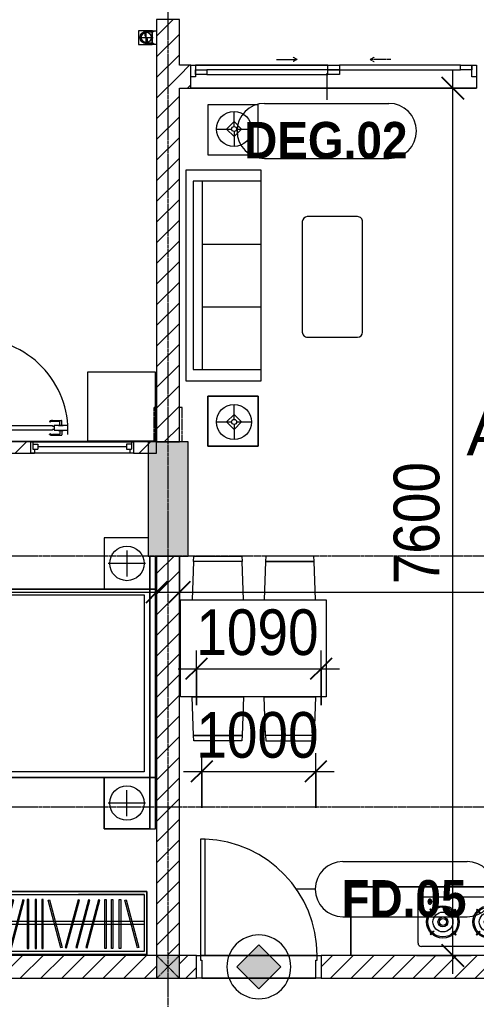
# Model space of a CAD drawing. Header units: millimetres. Extents: x 1591 to 239055, y -15958 to 83255.
# Drawn here: x 202732 to 206732, y 35352 to 43937 of the extents above; entities that cross this region are included whole.
import ezdxf

# ---------------------------------------------------------------- set-up
doc = ezdxf.new("R2010")
doc.units = ezdxf.units.MM
for name, pattern in [('Dash', [6, 3, -3]), ('Dash 1_8_', [6.35, 3.175, -3.175]), ('Grid Line', [22.225, 12.7, -3.175, 3.175, -3.175]), ('IMPORT-CENTER _2_', [40.64, 25.4, -5.08, 5.08, -5.08])]:
    doc.linetypes.add(name, pattern=pattern)
for name, color, linetype, lineweight in [('0-1', 250, 'Continuous', 5), ('A-ANNO-DIMS', 211, 'Continuous', 9), ('A-ANNO-DIMS-160', 211, 'Continuous', 9), ('A-ANNO-NOTE', 131, 'Continuous', 9), ('A-AREA', 32, 'Dash 1_8_', 9), ('A-AREA-IDEN', 2, 'Continuous', 9), ('A-DETL-GENF-1', 9, 'Continuous', 9), ('A-DETL-GENF-2', 1, 'Continuous', 9), ('A-DOOR', 31, 'Continuous', 9), ('A-DOOR-1', 254, 'Continuous', 9), ('A-DOOR-2', 9, 'Continuous', 9), ('A-DOOR-3', 1, 'Continuous', 9), ('A-DOOR-FRAM', 31, 'Continuous', 9), ('A-DOOR-FRAM-1', 1, 'Continuous', 9), ('A-DOOR-HDLN', 31, 'Dash', 9), ('A-DOOR-IDEN', 31, 'Continuous', 9), ('A-FLOR-1', 7, 'Continuous', 9), ('A-FLOR-2', 9, 'Continuous', 9), ('A-GLAZ-1', 254, 'Continuous', 9), ('A-GLAZ-2', 9, 'Continuous', 9), ('A-WALL', 113, 'Continuous', 9), ('A-WALL-1', 253, 'Continuous', 18), ('A-WALL-2', 9, 'Continuous', 9), ('A-WALL-3', 113, 'Continuous', 18), ('A-WALL-PATT-1', 10, 'Continuous', 9), ('A-WALL-PATT-2', 111, 'Continuous', 9), ('G-IMPT', 8, 'Continuous', 9), ('G-IMPT-1', 254, 'Continuous', 9), ('G-IMPT-2', 8, 'IMPORT-CENTER _2_', 9), ('I-FURN', 30, 'Continuous', 9), ('I-FURN-1', 254, 'Continuous', 9), ('M-EQPM', 50, 'Continuous', 9), ('S-COLS', 52, 'Continuous', 9), ('S-COLS-1', 52, 'Continuous', 5), ('S-COLS-2', 250, 'Continuous', 18), ('S-COLS-5', 52, 'Continuous', 18), ('S-COLS-HDLN', 52, 'Dash', 9), ('S-GRID-1', 1, 'Grid Line', 9)]:
    doc.layers.add(name, color=color, linetype=linetype, lineweight=lineweight)
doc.styles.add('Arial_13', font='arial_0.ttf', dxfattribs={"height": 400})
doc.styles.add('Arial_B_5', font='arialbd_0.ttf', dxfattribs={"width": 0.9, "height": 320})
doc.styles.add('UTM Avo', font='UTM Avo.ttf', dxfattribs={"width": 0.9, "height": 400})
doc.dimstyles.new('1_Dim_chi_tiet_2_5', dxfattribs={"dimscale": 304.8, "dimtxt": 399.720379, "dimasz": 0.629921, "dimexe": 0.524934, "dimexo": 0.0625, "dimgap": 0.052493, "dimtad": 1, "dimdec": 0, "dimrnd": 5, "dimzin": 0, "dimdsep": 46, "dimtxsty": 'UTM Avo', "dimblk1": 'OBLIQUE', "dimblk2": 'OBLIQUE', "dimsah": 1, "dimcen": 0.09, "dimdle": 0.524934, "dimazin": 0, "dimtfac": 1, "dimtdec": 4, "dimtix": 1, "dimtmove": 0, "dimatfit": 3, "dimfxl": 1.049869, "dimfxlon": 1, "dimtvp": 1, "dimtolj": 1, "dimtzin": 0, "dimarcsym": 2})
pattern_1 = [(45, (95879.7, 0), (-90.50967, 90.50967), [])]

# ---------------------------------------------------------------- blocks, each defined once
blk = doc.blocks.new('NCV_TKTC_KET CAU_rvt-1-TKCS_MB TẦNG 6-8')
at = {"layer": 'S-COLS-1'}
blk.add_hatch(color=256, dxfattribs=at).paths.add_polyline_path([(108327.6, 39236.9), (108327.6, 40236.9), (107977.6, 40236.9), (107977.6, 39236.9)])
at = {"layer": 'A-FLOR-1'}
blk.add_line((108052.6, 40239), (106452.5, 40239), dxfattribs=at)
at = {"layer": 'S-COLS-2'}
for p, q in [((108327.6, 40236.9), (107977.6, 40236.9)), ((107977.6, 40236.9), (107977.6, 39236.9)), ((108327.6, 39236.9), (108327.6, 40236.9)), ((107977.6, 39236.9), (108327.6, 39236.9))]:
    blk.add_line(p, q, dxfattribs=at)
blk = doc.blocks.new('RES_BAN AN 1 - RES_BAN AN 1-885813-TKCS_MB TẦNG 6-8')
at = {"layer": 'I-FURN-1'}
for p, q in [((-425, 1275), (425, 1275)), ((-425, 0), (-425, 1275)), ((425, 1275), (425, 0)), ((-761.9, 1168.8), (-809.6, 1167.2)), ((-809.6, 1167.2), (-809.6, 745.3)), ((-425, 1180), (-761.9, 1168.8)), ((-761.9, 1168.8), (-761.9, 743.8)), ((-761.9, 743.8), (-761.9, 1168.8)), ((-425, 732.5), (-425, 1180)), ((425, 1180), (761.9, 1168.8)), ((425, 732.5), (425, 1180)), ((761.9, 1168.8), (761.9, 743.8)), ((761.9, 1168.8), (761.9, 743.8)), ((809.6, 1167.2), (761.9, 1168.8)), ((809.6, 745.3), (809.6, 1167.2)), ((-809.6, 745.3), (-761.9, 743.8)), ((-761.9, 743.8), (-425, 732.5)), ((761.9, 743.8), (425, 732.5)), ((761.9, 743.8), (809.6, 745.3)), ((-809.6, 536.9), (-761.9, 538.5)), ((-809.6, 115.1), (-809.6, 536.9)), ((-425, 549.7), (-761.9, 538.5)), ((-761.9, 538.5), (-761.9, 113.5)), ((-761.9, 538.5), (-761.9, 113.5)), ((-425, 102.3), (-425, 549.7)), ((425, 549.7), (761.9, 538.5)), ((425, 102.3), (425, 549.7)), ((761.9, 538.5), (761.9, 113.5)), ((761.9, 538.5), (809.6, 536.9)), ((761.9, 113.5), (761.9, 538.5)), ((809.6, 536.9), (809.6, 115.1)), ((-761.9, 113.5), (-809.6, 115.1)), ((-761.9, 113.5), (-425, 102.3)), ((761.9, 113.5), (425, 102.3)), ((809.6, 115.1), (761.9, 113.5)), ((425, 0), (-425, 0))]:
    blk.add_line(p, q, dxfattribs=at)
blk = doc.blocks.new('LOBBY_SOFA_1 - LOBBY_SOFA_1-885811-TKCS_MB TẦNG 6-8')
at = {"layer": 'I-FURN'}
for p, q in [((-2556, 0), (-2556, -660)), ((-708, 0), (-2556, 0)), ((-708, -660), (-708, 0)), ((-2457, -66), (-2457, -660)), ((-807, -66), (-2457, -66)), ((-807, -660), (-807, -66)), ((-807, -143), (-2457, -143)), ((-1907, -143), (-1907, -660)), ((-1357, -143), (-1357, -660)), ((-3128.2, -193.5), (-2688.2, -193.5)), ((-3128.2, -633.5), (-3128.2, -193.5)), ((-2688.2, -193.5), (-2688.2, -633.5)), ((-575.9, -193.5), (-575.9, -633.5)), ((-135.9, -193.5), (-575.9, -193.5)), ((-135.9, -633.5), (-135.9, -193.5)), ((-2915.4, -269), (-2915.4, -401)), ((-348.6, -269), (-348.6, -401)), ((-2937.4, -423), (-3069.4, -423)), ((-2915.4, -357), (-2981.4, -423)), ((-2981.4, -423), (-2915.4, -489)), ((-2849.4, -423), (-2915.4, -357)), ((-2915.4, -489), (-2849.4, -423)), ((-2893.4, -423), (-2761.4, -423)), ((-370.6, -423), (-502.6, -423)), ((-414.6, -423), (-348.6, -357)), ((-348.6, -489), (-414.6, -423)), ((-348.6, -357), (-282.6, -423)), ((-282.6, -423), (-348.6, -489)), ((-326.6, -423), (-194.6, -423)), ((-2915.4, -445), (-2915.4, -577)), ((-348.6, -445), (-348.6, -577)), ((-2688.2, -633.5), (-3128.2, -633.5)), ((-2556, -660), (-708, -660)), ((-575.9, -633.5), (-135.9, -633.5)), ((-1160.3, -1020.5), (-2128.3, -1020.5)), ((-2172.3, -1064.5), (-2172.3, -1504.5)), ((-1116.3, -1504.5), (-1116.3, -1064.5)), ((-2128.3, -1548.5), (-1160.3, -1548.5))]:
    blk.add_line(p, q, dxfattribs=at)
for centre, radius in [((-2915.4, -423), 154), ((-348.6, -423), 154), ((-2915.4, -423), 22), ((-348.6, -423), 22)]:
    blk.add_circle(centre, radius, dxfattribs=at)
for centre, start, end in [((-2128.3, -1064.5), 90, 180), ((-1160.3, -1064.5), 0, 90), ((-2128.3, -1504.5), 180, 270), ((-1160.3, -1504.5), 270, 0)]:
    blk.add_arc(centre, 44, start, end, dxfattribs=at)
at = {"layer": 'I-FURN-1'}
for p, q in [((-708, 0), (-2556, 0)), ((-2556, 0), (-2556, -660)), ((-708, -660), (-708, 0)), ((-2688.2, -193.5), (-3128.2, -193.5)), ((-3128.2, -193.5), (-3128.2, -633.5)), ((-2688.2, -633.5), (-2688.2, -193.5)), ((-135.9, -193.5), (-575.9, -193.5)), ((-575.9, -193.5), (-575.9, -633.5)), ((-135.9, -633.5), (-135.9, -193.5)), ((-3128.2, -633.5), (-2688.2, -633.5)), ((-2556, -660), (-708, -660)), ((-575.9, -633.5), (-135.9, -633.5)), ((-1160.3, -1020.5), (-2128.3, -1020.5)), ((-2172.3, -1064.5), (-2172.3, -1504.5)), ((-1116.3, -1504.5), (-1116.3, -1064.5)), ((-2128.3, -1548.5), (-1160.3, -1548.5))]:
    blk.add_line(p, q, dxfattribs=at)
for centre, start, end in [((-2128.3, -1064.5), 90, 180), ((-1160.3, -1064.5), 0, 90), ((-2128.3, -1504.5), 180, 270), ((-1160.3, -1504.5), 270, 0)]:
    blk.add_arc(centre, 44, start, end, dxfattribs=at)
blk = doc.blocks.new('HE BEP B_ - HE BEP B_-440115-TKCS_MB TẦNG 6-8')
at = {"layer": 'I-FURN'}
for p, q in [((599.3, 521.3), (1380.9, 521.3)), ((569.3, 491.3), (569.3, 119.3)), ((1410.9, 491.3), (1410.9, 119.3)), ((679.8, 418.4), (675.4, 414)), ((675.4, 414), (704.6, 384.9)), ((709, 389.3), (679.8, 418.4)), ((704.6, 384.9), (709, 389.3)), ((897.4, 421.2), (868.3, 392)), ((868.3, 392), (872.7, 387.6)), ((872.7, 387.6), (901.8, 416.8)), ((901.8, 416.8), (897.4, 421.2)), ((1078.5, 416.8), (1082.9, 421.2)), ((1107.6, 387.6), (1078.5, 416.8)), ((1082.9, 421.2), (1112, 392)), ((1112, 392), (1107.6, 387.6)), ((1271.3, 389.3), (1300.4, 418.4)), ((1275.7, 384.9), (1271.3, 389.3)), ((1304.8, 414), (1275.7, 384.9)), ((1300.4, 418.4), (1304.8, 414)), ((672.7, 196.4), (701.8, 225.6)), ((677.1, 192.1), (672.7, 196.4)), ((706.2, 221.2), (677.1, 192.1)), ((701.8, 225.6), (706.2, 221.2)), ((865.5, 223.9), (869.9, 228.3)), ((894.6, 194.8), (865.5, 223.9)), ((869.9, 228.3), (899, 199.2)), ((899, 199.2), (894.6, 194.8)), ((1110.3, 228.3), (1081.2, 199.2)), ((1081.2, 199.2), (1085.6, 194.8)), ((1085.6, 194.8), (1114.7, 223.9)), ((1114.7, 223.9), (1110.3, 228.3)), ((1278.4, 225.6), (1274, 221.2)), ((1274, 221.2), (1303.2, 192.1)), ((1307.6, 196.4), (1278.4, 225.6)), ((1303.2, 192.1), (1307.6, 196.4)), ((599.3, 89.3), (1380.9, 89.3)), ((656.9, 130.4), (656.9, 126.5)), ((689.4, 130.4), (656.9, 130.4)), ((656.9, 126.5), (689.4, 126.5)), ((689.4, 126.5), (689.4, 130.4)), ((1290.8, 126.5), (1290.8, 130.4)), ((1290.8, 130.4), (1323.3, 130.4)), ((1323.3, 126.5), (1290.8, 126.5)), ((1323.3, 130.4), (1323.3, 126.5))]:
    blk.add_line(p, q, dxfattribs=at)
for centre, radius in [((787.2, 306.6), 142.6), ((787.2, 306.6), 131.3), ((1193, 306.6), 142.6), ((1193, 306.6), 131.3), ((787.2, 306.6), 87.2), ((787.2, 306.6), 43.6), ((1193, 306.6), 87.2), ((1193, 306.6), 43.6), ((787.2, 306.6), 30.9), ((1193, 306.6), 30.9)]:
    blk.add_circle(centre, radius, dxfattribs=at)
for centre, radius, start, end in [((599.3, 491.3), 30, 90, 180), ((1380.9, 491.3), 30, 0, 90), ((599.3, 119.3), 30, 180, 270), ((690.4, 128.8), 33.5, 163.94189, 180), ((690.4, 128.8), 33.5, 180, 196.05811), ((681.9, 131.3), 24.7, 145.20397, 163.94189), ((681.9, 126.4), 24.7, 196.05811, 214.79603), ((673.1, 128.4), 11.6, 9.9102, 170.0898), ((673.1, 128.4), 11.6, 189.71775, 350.28225), ((676.6, 135), 18.1, 120.79762, 145.20397), ((676.6, 122.6), 18.1, 214.79603, 239.20238), ((673.2, 140.7), 11.5, 90, 120.79762), ((673.2, 116.9), 11.5, 239.20238, 270), ((673.2, 140.7), 11.5, 59.20238, 90), ((673.2, 116.9), 11.5, 270, 300.79762), ((669.8, 135), 18.1, 34.79603, 59.20238), ((669.8, 122.6), 18.1, 300.79762, 325.20397), ((664.4, 131.3), 24.7, 16.05811, 34.79603), ((664.4, 126.4), 24.7, 325.20397, 343.94189), ((655.9, 128.8), 33.5, 0, 16.05811), ((655.9, 128.8), 33.5, 343.94189, 0), ((1324.3, 128.8), 33.5, 163.94189, 180), ((1324.3, 128.8), 33.5, 180, 196.05811), ((1315.8, 131.3), 24.7, 145.20397, 163.94189), ((1315.8, 126.4), 24.7, 196.05811, 214.79603), ((1310.5, 135), 18.1, 120.79762, 145.20397), ((1310.5, 122.6), 18.1, 214.79603, 239.20238), ((1307.2, 128.4), 11.6, 9.9102, 170.0898), ((1307.2, 128.4), 11.6, 189.71775, 350.28225), ((1307.1, 140.7), 11.5, 90, 120.79762), ((1307.1, 116.9), 11.5, 239.20238, 270), ((1307.1, 140.7), 11.5, 59.20238, 90), ((1307.1, 116.9), 11.5, 270, 300.79762), ((1303.7, 135), 18.1, 34.79603, 59.20238), ((1303.7, 122.6), 18.1, 300.79762, 325.20397), ((1298.3, 131.3), 24.7, 16.05811, 34.79603), ((1298.3, 126.4), 24.7, 325.20397, 343.94189), ((1289.8, 128.8), 33.5, 0, 16.05811), ((1289.8, 128.8), 33.5, 343.94189, 0), ((1380.9, 119.3), 30, 270, 0)]:
    blk.add_arc(centre, radius, start, end, dxfattribs=at)
at = {"layer": 'I-FURN-1'}
for p, q in [((2000, 600), (2000, 0)), ((2000, 0), (2000, 600)), ((2000, 0), (0, 0)), ((0, 0), (2000, 0)), ((0, 0), (0, -1600)), ((0, 0), (0, -1600)), ((-495.6, -337.9), (-495.6, -1182.5)), ((-121.9, -320.4), (-478.1, -320.4)), ((-104.4, -1182.5), (-104.4, -337.9)), ((-441.3, -773.8), (-441.3, -400.4)), ((-410.2, -351.9), (-410.2, -822.3)), ((-388, -347.1), (-183.5, -347.1)), ((-382.2, -347.1), (-382.2, -827.2)), ((-354.2, -347.1), (-354.2, -827.2)), ((-326.2, -347.1), (-326.2, -827.2)), ((-298.2, -347.1), (-298.2, -827.2)), ((-270.2, -347.1), (-270.2, -827.2)), ((-242.2, -347.1), (-242.2, -827.2)), ((-214.2, -347.1), (-214.2, -827.2)), ((-186.2, -347.1), (-186.2, -827.2)), ((-158.2, -353.5), (-158.2, -820.8)), ((-130.2, -400.4), (-130.2, -773.8)), ((-183.5, -827.2), (-388, -827.2)), ((-424.5, -1120), (-424.5, -934.5)), ((-371.1, -881.2), (-184.4, -881.2)), ((-131.1, -934.5), (-131.1, -1120)), ((-453.5, -1016.6), (-446.4, -1004.2)), ((-314.6, -1078.3), (-419.7, -999.4)), ((-444.4, -1042.1), (-323.5, -1093.7)), ((-323.5, -1093.7), (-314.6, -1078.3)), ((-478.1, -1200), (-121.9, -1200)), ((-184.4, -1173.3), (-371.1, -1173.3)), ((0, -1600), (-600, -1600)), ((0, -1600), (-600, -1600))]:
    blk.add_line(p, q, dxfattribs=at)
for centre, radius in [((-451.1, -961.5), 17.8), ((-317.8, -1028.4), 22.2), ((-451.1, -1068.2), 17.8)]:
    blk.add_circle(centre, radius, dxfattribs=at)
for centre, radius, start, end in [((-478.1, -337.9), 17.5, 90, 180), ((-121.9, -337.9), 17.5, 360, 90), ((-388, -400.4), 53.3, 90, 180), ((-183.5, -400.4), 53.3, 0, 90), ((-388, -773.8), 53.3, 180, 270), ((-183.5, -773.8), 53.3, 270, 0), ((-371.1, -934.5), 53.3, 90, 180), ((-184.4, -934.5), 53.3, 0, 90), ((-438.1, -1025.5), 17.8, 150.0479, 249.46209), ((-431, -1013.1), 17.8, 50.53825, 150.0479), ((-478.1, -1182.5), 17.5, 180, 270), ((-371.1, -1120), 53.3, 180, 270), ((-184.4, -1120), 53.3, 270, 0), ((-121.9, -1182.5), 17.5, 270, 360)]:
    blk.add_arc(centre, radius, start, end, dxfattribs=at)
blk = doc.blocks.new('M_Fixed - 900 x 1400-901190-TKCS_MB TẦNG 6-8')
at = {"layer": 'A-GLAZ-2'}
for p, q in [((-450, 63), (-431, 63)), ((-431, 63), (-431, 0)), ((-431, 44), (-387, 44)), ((-387, 44), (-387, 0)), ((-387, 22), (387, 22)), ((387, 44), (387, 0)), ((431, 44), (387, 44)), ((431, 63), (431, 0)), ((448.9, 63), (431, 63)), ((-450, -37), (-418, -37)), ((-431, 0), (-387, 0)), ((-418, 0), (-418, -37)), ((387, 0), (431, 0)), ((418, 0), (418, -37)), ((450, -37), (418, -37))]:
    blk.add_line(p, q, dxfattribs=at)
blk = doc.blocks.new('GIUONG NGU-2TAB-1600x2000 - GIUONG NGU-2TAB-1600x2000-V104-TKCS_MB TẦNG 6-8')
at = {"layer": 'I-FURN-1'}
for p, q in [((458.5, 0), (168.3, 0)), ((458.5, -50), (458.5, 0)), ((2108.2, 0), (458.5, 0)), ((458.5, 0), (458.5, -50)), ((458.5, 0), (2108.2, 0)), ((2108.2, -50), (2108.2, 0)), ((8.5, -64.9), (8.5, -450.3)), ((8.5, -64.9), (8.5, -450.3)), ((458.5, -50), (168.3, -50)), ((168.3, -50), (458.5, -50)), ((458.5, -50), (168.3, -50)), ((458.5, -450.3), (458.5, -50)), ((2108.2, -50), (458.5, -50)), ((458.5, -50), (458.5, -1938.9)), ((458.5, -50), (2108.2, -50)), ((458.5, -1938.9), (458.5, -50)), ((458.5, -450.3), (458.5, -50)), ((458.5, -50), (2108.2, -50)), ((2558.2, 0), (2108.2, 0)), ((2108.2, 0), (2108.2, -50)), ((2558.2, -50), (2108.2, -50)), ((2108.2, -50), (2108.2, -450.3)), ((2108.2, -1938.9), (2108.2, -50)), ((2108.2, -50), (2558.2, -50)), ((2108.2, -50), (2558.2, -50)), ((2108.2, -450.3), (2108.2, -50)), ((2108.2, -50), (2108.2, -1938.9)), ((2558.2, -50), (2558.2, 0)), ((2558.2, -450.3), (2558.2, -50)), ((2558.2, -50), (2558.2, -450.3)), ((233.5, -86.8), (233.5, -413.5)), ((508.5, -100), (2058.2, -100)), ((508.5, -1938.9), (508.5, -100)), ((2058.2, -100), (2058.2, -1938.9)), ((2333.2, -86.8), (2333.2, -413.5)), ((120.2, -250.2), (346.8, -250.2)), ((2446.5, -250.2), (2219.8, -250.2)), ((8.5, -450.3), (458.5, -450.3)), ((8.5, -450.3), (458.5, -450.3)), ((2108.2, -450.3), (2558.2, -450.3)), ((2558.2, -450.3), (2108.2, -450.3)), ((1997.1, -2000), (569.6, -2000)), ((569.6, -2050), (1997.1, -2050)), ((1997.1, -2050), (569.6, -2050))]:
    blk.add_line(p, q, dxfattribs=at)
for centre in [(233.5, -250.2), (2333.2, -250.2)]:
    blk.add_circle(centre, 150.7, dxfattribs=at)
for centre, radius, start, end in [((569.6, -1938.9), 111.1, 180, 270), ((569.6, -1938.9), 111.1, 180, 270), ((569.6, -1938.9), 61.1, 180, 270), ((1997.1, -1938.9), 111.1, 270, 360), ((1997.1, -1938.9), 61.1, 270, 0), ((1997.1, -1938.9), 111.1, 270, 0)]:
    blk.add_arc(centre, radius, start, end, dxfattribs=at)
blk = doc.blocks.new('TU QUAN AO-SUITE ROOM_3 - TU QUAN AO-SUITE ROOM_3-885817-TKCS_MB TẦNG 6-8')
at = {"layer": 'I-FURN-1'}
for p, q in [((0, 0), (-550, 0)), ((-550, 0), (-550, -1500)), ((-550, -1500), (-550, 0)), ((-550, 0), (0, 0)), ((0, -1500), (0, 0)), ((0, 0), (0, -1500)), ((-550, -24), (-550, -576)), ((-526, -24), (-24, -24)), ((-526, -1476), (-526, -24)), ((-526, -24), (-526, -600)), ((-478.3, -181.1), (-61.3, -69.4)), ((-58.2, -80.9), (-475.2, -192.7)), ((-287, -24), (-287, -576)), ((-263, -24), (-263, -576)), ((-61.3, -69.4), (-58.2, -80.9)), ((-24, -24), (-24, -1476)), ((-480.1, -229.7), (-50.1, -229.7)), ((-480.1, -241.7), (-480.1, -229.7)), ((-50.1, -241.7), (-480.1, -241.7)), ((-475.2, -192.7), (-478.3, -181.1)), ((-50.1, -229.7), (-50.1, -241.7)), ((-480.1, -299.2), (-50.1, -299.2)), ((-480.1, -311.2), (-480.1, -299.2)), ((-50.1, -311.2), (-480.1, -311.2)), ((-50.1, -299.2), (-50.1, -311.2)), ((-480.1, -356.4), (-50.1, -356.4)), ((-480.1, -368.4), (-480.1, -356.4)), ((-50.1, -368.4), (-480.1, -368.4)), ((-475.2, -411.5), (-478.3, -423.1)), ((-478.3, -423.1), (-61.3, -534.9)), ((-58.2, -523.3), (-475.2, -411.5)), ((-50.1, -356.4), (-50.1, -368.4)), ((-475.2, -500.3), (-478.3, -511.9)), ((-478.3, -511.9), (-61.3, -623.6)), ((-58.2, -612.1), (-475.2, -500.3)), ((-526, -1476), (-526, -600)), ((-475.2, -591.5), (-478.3, -603.1)), ((-58.2, -703.3), (-475.2, -591.5)), ((-287, -576), (-287, -1476)), ((-263, -576), (-263, -1476)), ((-61.3, -534.9), (-58.2, -523.3)), ((-478.3, -603.1), (-61.3, -714.9)), ((-61.3, -623.6), (-58.2, -612.1)), ((-478.3, -853.9), (-61.3, -742.1)), ((-58.2, -753.7), (-475.2, -865.5)), ((-61.3, -714.9), (-58.2, -703.3)), ((-61.3, -742.1), (-58.2, -753.7)), ((-475.2, -865.5), (-478.3, -853.9)), ((-480.1, -908.6), (-480.1, -920.6)), ((-480.1, -908.6), (-480.1, -920.6)), ((-50.1, -908.6), (-480.1, -908.6)), ((-480.1, -920.6), (-50.1, -920.6)), ((-50.1, -920.6), (-50.1, -908.6)), ((-480.1, -965.8), (-480.1, -977.8)), ((-480.1, -965.8), (-480.1, -977.8)), ((-50.1, -965.8), (-480.1, -965.8)), ((-480.1, -977.8), (-50.1, -977.8)), ((-50.1, -977.8), (-50.1, -965.8)), ((-480.1, -1035.3), (-480.1, -1047.3)), ((-480.1, -1035.3), (-480.1, -1047.3)), ((-50.1, -1035.3), (-480.1, -1035.3)), ((-480.1, -1047.3), (-50.1, -1047.3)), ((-475.2, -1075.3), (-478.3, -1086.9)), ((-478.3, -1086.9), (-61.3, -1198.6)), ((-58.2, -1187.1), (-475.2, -1075.3)), ((-50.1, -1047.3), (-50.1, -1035.3)), ((-475.2, -1166.5), (-478.3, -1178.1)), ((-478.3, -1178.1), (-61.3, -1289.9)), ((-58.2, -1278.3), (-475.2, -1166.5)), ((-61.3, -1198.6), (-58.2, -1187.1)), ((-61.3, -1289.9), (-58.2, -1278.3)), ((-480.1, -1320.5), (-480.1, -1332.5)), ((-480.1, -1320.5), (-480.1, -1332.5)), ((-50.1, -1320.5), (-480.1, -1320.5)), ((-480.1, -1332.5), (-50.1, -1332.5)), ((-50.1, -1332.5), (-50.1, -1320.5)), ((-480.1, -1386.9), (-480.1, -1398.9)), ((-480.1, -1386.9), (-480.1, -1398.9)), ((-50.1, -1386.9), (-480.1, -1386.9)), ((-480.1, -1398.9), (-50.1, -1398.9)), ((-50.1, -1398.9), (-50.1, -1386.9)), ((-550, -1500), (0, -1500)), ((0, -1500), (-550, -1500)), ((-24, -1476), (-526, -1476))]:
    blk.add_line(p, q, dxfattribs=at)
blk = doc.blocks.new('MAY GIAT - MAY GIAT_dwg-348053-TKCS_MB TẦNG 6-8')
at = {"layer": 'G-IMPT-1', "flags": 128}
blk.add_lwpolyline([(5, 596.6), (5, 2.3), (605, 2.3), (605, 596.6)], close=True, dxfattribs=at)
blk = doc.blocks.new('MAY GIAT - MAY GIAT-348233-TKCS_MB TẦNG 6-8')
at = {"layer": 'I-FURN-1'}
for p, q in [((5, 596.6), (5, 2.3)), ((605, 596.6), (5, 596.6)), ((605, 2.3), (605, 596.6)), ((5, 2.3), (605, 2.3))]:
    blk.add_line(p, q, dxfattribs=at)
blk.add_blockref('MAY GIAT - MAY GIAT_dwg-348053-TKCS_MB TẦNG 6-8', (0, 0))
blk = doc.blocks.new('DOOR_CW_01 CANH MO-PANEL KINH - DIG_01-900x2200-CỬA NHÔM KÍNH-901215-TKCS_MB TẦNG 6-8')
at = {"layer": 'A-DETL-GENF-1'}
for p, q in [((-397, -182), (-397, -62)), ((-397, -62), (-357, -62)), ((-357, -62), (-357, -182)), ((-357, -182), (-397, -182)), ((-397, -196), (-391, -196)), ((-397, -738), (-397, -196)), ((-391, -196), (-391, -182)), ((-391, -182), (-363, -182)), ((-363, -182), (-363, -196)), ((-357, -196), (-363, -196)), ((-357, -196), (-357, -738)), ((-442, -737), (-442, -816.5)), ((-434, -799.5), (-434, -737)), ((-433.9, -711.2), (-427.3, -715.8)), ((-397, -738), (-391, -738)), ((-357, -752), (-397, -752)), ((-397, -752), (-397, -872)), ((-391, -752), (-391, -738)), ((-363, -752), (-391, -752)), ((-357, -738), (-363, -738)), ((-363, -738), (-363, -752)), ((-357, -872), (-357, -752)), ((-320.1, -711.2), (-326.7, -715.8)), ((-320, -799.5), (-320, -737)), ((-312, -737), (-312, -816.5)), ((-399, -820.5), (-438, -820.5)), ((-399, -803.5), (-430, -803.5)), ((-399, -792.2), (-399, -831.8)), ((-397, -792.2), (-399, -792.2)), ((-399, -831.8), (-397, -831.8)), ((-397, -792.2), (-397, -831.8)), ((-357, -792.2), (-357, -831.8)), ((-357, -792.2), (-355, -792.2)), ((-355, -831.8), (-357, -831.8)), ((-355, -792.2), (-355, -831.8)), ((-355, -803.5), (-324, -803.5)), ((-355, -820.5), (-316, -820.5)), ((-397, -872), (-357, -872))]:
    blk.add_line(p, q, dxfattribs=at)
blk.add_circle((-407, -60), 10, dxfattribs=at)
for centre, radius, start, end in [((-407, -60), 814, 268, 0), ((-397, -737), 45, 145, 180), ((-397, -737), 37, 145, 180), ((-357, -737), 37, 0, 35), ((-357, -737), 45, 360, 35), ((-438, -816.5), 4, 180, 270), ((-430, -799.5), 4, 180, 270), ((-324, -799.5), 4, 270, 0), ((-316, -816.5), 4, 270, 0)]:
    blk.add_arc(centre, radius, start, end, dxfattribs=at)
at = {"layer": 'A-DOOR-2'}
for p, q in [((-450, -50), (-450, 50)), ((-450, 50), (-400, 50)), ((-400, 50), (-400, 0)), ((400, 0), (400, 50)), ((400, 50), (450, 50)), ((450, 50), (450, -50)), ((-410, -50), (-450, -50)), ((-410, 0), (-410, -50)), ((-400, 0), (-410, 0)), ((-407, -50), (-382, -50)), ((410, 0), (400, 0)), ((410, -50), (410, 0)), ((450, -50), (410, -50))]:
    blk.add_line(p, q, dxfattribs=at)
blk = doc.blocks.new('NCV_TKTC_TANG 6 - 8_rvt-2-TKCS_MB TẦNG 6-8')
at = {"layer": 'A-WALL-PATT-1'}
h = blk.add_hatch(dxfattribs=at)
h.set_pattern_fill('FP_1', color=256, style=0, pattern_type=2)
h.set_pattern_definition([(45, (0, 0), (-90.50967, 90.50967), [])])
h.paths.add_polyline_path([(108052.4, 40136.9), (108052.4, 40236.9), (107850.4, 40236.9), (107850.4, 40136.9)])
h.paths.add_polyline_path([(106950.4, 40136.9), (106950.4, 40236.9), (106552.4, 40236.9), (106552.4, 40136.9)])
h.paths.add_polyline_path([(106352.4, 40136.9), (106352.4, 40236.9), (106050.4, 40236.9), (106050.4, 40136.9), (106086.5, 40136.9)])
h.paths.add_polyline_path([(105150.4, 40136.9), (105150.4, 40236.9), (104850.8, 40236.9), (104850.8, 40136.9), (105052.4, 40136.9)])
h.paths.add_polyline_path([(104050.8, 40136.9), (104050.8, 40236.9), (103252.4, 40236.9), (103252.4, 40136.9), (103668.5, 40136.9)])
at = {"layer": 'A-FLOR-2'}
for p, q in [((109552.6, 43536.9), (108392.6, 43536.9)), ((110852.6, 43336.9), (108352.6, 43336.9)), ((108352.6, 43336.9), (110852.6, 43336.9)), ((109457.6, 35737.4), (108437.6, 35737.4)), ((108437.6, 35736.9), (109457.6, 35736.9)), ((108447.6, 35537.4), (109447.6, 35537.4))]:
    blk.add_line(p, q, dxfattribs=at)
at = {"layer": 'A-WALL-1'}
for p, q in [((106950.4, 40236.9), (106552.4, 40236.9)), ((106950.4, 40136.9), (106950.4, 40236.9)), ((108052.4, 40236.9), (107850.4, 40236.9)), ((107850.4, 40236.9), (107850.4, 40136.9)), ((108052.4, 40136.9), (108052.4, 40236.9)), ((106552.4, 40136.9), (106950.4, 40136.9)), ((107850.4, 40136.9), (108052.4, 40136.9))]:
    blk.add_line(p, q, dxfattribs=at)
at = {"layer": 'A-WALL-2'}
for p, q in [((106950.4, 40236.9), (107850.4, 40236.9)), ((107850.4, 40136.9), (106950.4, 40136.9))]:
    blk.add_line(p, q, dxfattribs=at)
at = {"layer": 'A-DOOR-1', "rotation": 89.99999999999892}
blk.add_blockref('DOOR_CW_01 CANH MO-PANEL KINH - DIG_01-900x2200-CỬA NHÔM KÍNH-901215-TKCS_MB TẦNG 6-8', (106402.4, 40736.9), dxfattribs=at)
at = {"layer": 'A-GLAZ-1'}
blk.add_blockref('M_Fixed - 900 x 1400-901190-TKCS_MB TẦNG 6-8', (107400.4, 40173.9), dxfattribs=at)
at = {"layer": 'I-FURN-1'}
for name, p, rotation in [('LOBBY_SOFA_1 - LOBBY_SOFA_1-885811-TKCS_MB TẦNG 6-8', (108307.6, 43326.9), 90.00000000000017), ('MAY GIAT - MAY GIAT-348233-TKCS_MB TẦNG 6-8', (107445.8, 40851.9), 269.9999999999998), ('GIUONG NGU-2TAB-1600x2000 - GIUONG NGU-2TAB-1600x2000-V104-TKCS_MB TẦNG 6-8', (108042.4, 39405.2), 270.0000000000005), ('RES_BAN AN 1 - RES_BAN AN 1-885813-TKCS_MB TẦNG 6-8', (108262.6, 38427.4), 269.9999999999999), ('HE BEP B_ - HE BEP B_-440115-TKCS_MB TẦNG 6-8', (111752.6, 36337.4), 180), ('TU QUAN AO-SUITE ROOM_3 - TU QUAN AO-SUITE ROOM_3-885817-TKCS_MB TẦNG 6-8', (107967.4, 35746.9), 269.9999999999996)]:
    blk.add_blockref(name, p, dxfattribs=dict(at, rotation=rotation))
blk = doc.blocks.new('G1_SOF - BO TRU - 200x200-3056268-TKCS_MB TẦNG 6-8')
at = {"layer": 'S-COLS'}
blk.add_hatch(color=256, dxfattribs=at).paths.add_polyline_path([(100, -100), (100, 100), (-100, 100), (-100, -100)])
at = {"layer": 'S-COLS-5'}
for p, q in [((100, 100), (-100, 100)), ((-100, 100), (-100, -100)), ((100, -100), (100, 100)), ((-100, -100), (100, -100))]:
    blk.add_line(p, q, dxfattribs=at)
at = {"layer": 'S-COLS-HDLN'}
for p, q in [((100, 100), (-100, -100)), ((-100, 100), (100, -100))]:
    blk.add_line(p, q, dxfattribs=at)
blk = doc.blocks.new('TKTC_XREF_251221_MB TANG 2-7 - TKTC_XREF_260130_MB TANG 2-5_dwg_$cc-4746798-TKCS_MB TẦNG 6-8')
at = {"layer": 'G-IMPT-2'}
for p, q in [((-0.673, 0), (0.673, 0)), ((0, -0.673), (0, 0.673))]:
    blk.add_line(p, q, dxfattribs=at)
at = {"layer": 'M-EQPM'}
blk.add_circle((0, 0), 0.5, dxfattribs=at)
for centre, radius, start, end in [((0, 0), 0.5, 90, 270), ((0.188, 0.25), 0.313, 126.8699, 233.1301), ((-0.188, -0.25), 0.313, 306.8699, 53.1301)]:
    blk.add_arc(centre, radius, start, end, dxfattribs=at)
blk = doc.blocks.new('TKTC_XREF_251221_MB TANG 2-7 - TKTC_XREF_260130_MB TANG 2-5_dwg_CUM U_DN100-4746799-TKCS_MB TẦNG 6-8')
at = {"layer": 'G-IMPT'}
blk.add_hatch(color=256, dxfattribs=at).paths.add_polyline_path([(0, 61), (16, 59), (31, 53), (43, 43), (53, 31), (59, 16), (61, 0), (59, -16), (53, -30), (43, -43), (31, -53), (16, -59), (0, -61), (0, -57), (15, -55), (29, -49), (40, -40), (49, -28), (55, -15), (57, 0), (55, 15), (49, 29), (40, 40), (29, 49), (15, 55), (0, 57)])
for p, q in [((-79, 67), (-79, 63)), ((-77, 67), (-77, 63)), ((-75, 67), (-75, 63)), ((-73, 69), (-73, 61)), ((-67, 68), (-72, 68)), ((-67, 62), (-72, 62)), ((-65, 69), (0, 69)), ((-79, -63), (-79, -67)), ((-77, -63), (-77, -67)), ((-75, -63), (-75, -67)), ((-73, -61), (-73, -69)), ((-67, -62), (-72, -62)), ((-67, -68), (-72, -68)), ((-65, -69), (0, -69))]:
    blk.add_line(p, q, dxfattribs=at)
at = {"layer": 'G-IMPT', "flags": 128}
for points in [[(-73, 68), (-78, 68), (-78, 62), (-73, 62)], [(-72, 59), (-67, 59), (-67, 71), (-72, 71)], [(-67, 71), (-67, 73), (-65, 73), (-65, 57), (-67, 57), (-67, 59)], [(-65, 61), (0, 61), (0, 57)], [(-73, -62), (-78, -62), (-78, -68), (-73, -68)], [(-72, -71), (-67, -71), (-67, -59), (-72, -59)], [(-67, -59), (-67, -57), (-65, -57), (-65, -73), (-67, -73), (-67, -71)], [(-65, -61), (0, -61), (0, -57)]]:
    blk.add_lwpolyline(points, dxfattribs=at)
at = {"layer": 'G-IMPT'}
for centre, radius, start, end in [((-78, 67), 0.96, 90, 180), ((-78, 63), 0.96, 180, 270), ((-71, 69), 1.56, 112.6199, 247.3801), ((-68, 65), 4.8, 143.1301, 216.8699), ((-71, 61), 1.56, 112.6199, 247.3801), ((0, 0), 69, 270, 90), ((0, 0), 61, 270, 90), ((0, 0), 57, 270, 90), ((-78, -63), 0.96, 90, 180), ((-78, -67), 0.96, 180, 270), ((-71, -61), 1.56, 112.6199, 247.3801), ((-68, -65), 4.8, 143.1301, 216.8699), ((-71, -69), 1.56, 112.6199, 247.3801)]:
    blk.add_arc(centre, radius, start, end, dxfattribs=at)
blk = doc.blocks.new('TKTC_XREF_251221_MB TANG 2-7 - TKTC_XREF_251221_MB TANG 2-7-2039446-TKCS_MB TẦNG 6-8')
at = {"layer": 'M-EQPM'}
for p, q in [((74360.9, 26601.9), (74241, 26601.9)), ((74241, 26601.9), (74241, 26482.4)), ((74360.9, 26482.4), (74360.9, 26601.9)), ((74400, 26600.1), (74361, 26600.1)), ((74361, 26600.1), (74361, 26484.3)), ((74241, 26482.4), (74360.9, 26482.4)), ((74361, 26484.3), (74400, 26484.3))]:
    blk.add_line(p, q, dxfattribs=at)
at = {"xscale": 90.00000000005114, "yscale": 90.00000000005114, "zscale": 90.00000000005114, "rotation": 0.304717521727566}
blk.add_blockref('TKTC_XREF_251221_MB TANG 2-7 - TKTC_XREF_260130_MB TANG 2-5_dwg_$cc-4746798-TKCS_MB TẦNG 6-8', (74308.1, 26544.3), dxfattribs=at)
at = {"extrusion": (0, 0, -1), "xscale": 0.789473684210524, "yscale": 0.789473684210524, "zscale": -0.7894736842105241, "rotation": 0.06930925665188988}
blk.add_blockref('TKTC_XREF_251221_MB TANG 2-7 - TKTC_XREF_260130_MB TANG 2-5_dwg_CUM U_DN100-4746799-TKCS_MB TẦNG 6-8', (-74309.6, 26542.6), dxfattribs=at)
blk = doc.blocks.new('FD_05 - FD_05-1000x2200mm-835433-TKCS_MB TẦNG 6-8')
at = {"layer": 'A-DETL-GENF-2'}
for p, q in [((510, -100), (470, -100)), ((470, -100), (470, -1120)), ((510, -1120), (510, -100)), ((470, -1120), (510, -1120))]:
    blk.add_line(p, q, dxfattribs=at)
blk.add_arc((510, -100), 1020, 180, 267.75253, dxfattribs=at)
at = {"layer": 'A-DOOR-FRAM-1'}
for p, q in [((-545, 100), (-500, 100)), ((-545, -100), (-545, 100)), ((-500, 100), (-500, -60)), ((500, 100), (545, 100)), ((500, -60), (500, 100)), ((545, 100), (545, -100)), ((-500, -60), (-510, -60)), ((-510, -60), (-510, -100)), ((510, -60), (500, -60)), ((510, -100), (510, -60)), ((-510, -100), (-545, -100)), ((545, -100), (510, -100))]:
    blk.add_line(p, q, dxfattribs=at)
blk = doc.blocks.new('DEG_02-DEG_03 - DEG_02-2500x2400mm-CỬA ĐI 02 CÁNH TRƯỢT-841416-TKCS_MB TẦNG 6-8')
at = {"layer": 'A-DOOR'}
for p, q in [((-1210, -100), (-1210, -60)), ((-1210, -60), (-1110, -60)), ((-1110, -60), (-1110, -100)), ((-50, -60), (-1110, -60)), ((-50, -60), (-50, -20)), ((-50, -20), (50, -20)), ((50, -60), (-50, -60)), ((-50, -100), (-50, -60)), ((-50, -60), (50, -60)), ((50, -20), (50, -60)), ((1110, -20), (50, -20)), ((50, -60), (1110, -60)), ((50, -60), (50, -100)), ((1110, -60), (1110, -20)), ((1110, -20), (1210, -20)), ((1210, -60), (1110, -60)), ((1210, -20), (1210, -60)), ((-1110, -100), (-1210, -100)), ((-1110, -100), (-50, -100)), ((50, -100), (-50, -100))]:
    blk.add_line(p, q, dxfattribs=at)
at = {"layer": 'A-DOOR-FRAM'}
for p, q in [((-1250, 0), (-1210, 0)), ((-1250, -100), (-1250, 0)), ((-1210, 0), (-1210, -100)), ((1210, -100), (1210, 0)), ((1210, 0), (1250, 0)), ((1250, 0), (1250, -100)), ((-1210, -100), (-1250, -100)), ((1250, -100), (1210, -100))]:
    blk.add_line(p, q, dxfattribs=at)
at = {"layer": 'A-DOOR-HDLN'}
for p, q in [((-500.4, -151.1), (-320.4, -151.1)), ((-320.4, -151.1), (-355, -131.1)), ((-320.4, -151.1), (-355, -171.1)), ((320.4, -151.1), (355, -131.1)), ((320.4, -151.1), (355, -171.1)), ((500.4, -151.1), (320.4, -151.1))]:
    blk.add_line(p, q, dxfattribs=at)
blk = doc.blocks.new('HDNDCT_GHI CHÚ CỬA CHỐNG CHÁY EI30 - HDNDCT_GHI CHÚ CỬA CHỐNG CHÁY EI30-2461928-TKCS_MB TẦNG 6-8')
at = {"layer": 'A-ANNO-NOTE'}
blk.add_hatch(color=256, dxfattribs=at).paths.add_polyline_path([(-1.2, 0), (0, 1.2), (1.2, 0), (0, -1.2)])
for p, q in [((0, 1.2), (-1.2, 0)), ((1.2, 0), (0, 1.2)), ((-1.2, 0), (0, -1.2)), ((0, -1.2), (1.2, 0))]:
    blk.add_line(p, q, dxfattribs=at)
for start, end in [(360, 180), (180, 360)]:
    blk.add_arc((0, 0), 1.75, start, end, dxfattribs=at)
blk = doc.blocks.new('DIMBLOCK110-TKCS_MB TẦNG 6-8')
at = {"layer": 'A-ANNO-DIMS-160'}
for p, q in [((195932.3, 39240.8), (195932.3, 38760.8)), ((195932.3, 38920.8), (195932.3, 39240.8)), ((203932.3, 39240.8), (203932.3, 38760.8)), ((203932.3, 38920.8), (203932.3, 39240.8)), ((195772.3, 38920.8), (204092.3, 38920.8))]:
    blk.add_line(p, q, dxfattribs=at)
at = {"layer": 'A-ANNO-DIMS-160', "lineweight": 25}
for p, q in [((195932.3, 38920.8), (196028.3, 39016.8)), ((203932.3, 38920.8), (204028.3, 39016.8)), ((195932.3, 38920.8), (195836.3, 38824.8)), ((203932.3, 38920.8), (203836.3, 38824.8))]:
    blk.add_line(p, q, dxfattribs=at)
at = {"layer": 'A-ANNO-DIMS-160', "color": 0, "insert": (199384.5, 39440.4), "char_height": 400, "width": 1314.636, "attachment_point": 1, "line_spacing_factor": 1.110334, "style": 'UTM Avo'}
blk.add_mtext('8000', dxfattribs=at)
blk = doc.blocks.new('_Oblique')
at = {"color": 0, "linetype": 'ByBlock', "lineweight": -2}
blk.add_line((-0.5, -0.5), (0.5, 0.5), dxfattribs=at)
blk = doc.blocks.new('DIMBLOCK111-TKCS_MB TẦNG 6-8')
at = {"layer": 'A-ANNO-DIMS-160'}
for p, q in [((204132.3, 39240.8), (204132.3, 38760.8)), ((204132.3, 38920.8), (204132.3, 39240.8)), ((212132.3, 39240.8), (212132.3, 38760.8)), ((212132.3, 38920.8), (212132.3, 39240.8)), ((203972.3, 38920.8), (212292.3, 38920.8))]:
    blk.add_line(p, q, dxfattribs=at)
at = {"layer": 'A-ANNO-DIMS-160', "lineweight": 25}
for p, q in [((204132.3, 38920.8), (204228.3, 39016.8)), ((212132.3, 38920.8), (212228.3, 39016.8)), ((204132.3, 38920.8), (204036.3, 38824.8)), ((212132.3, 38920.8), (212036.3, 38824.8))]:
    blk.add_line(p, q, dxfattribs=at)
at = {"layer": 'A-ANNO-DIMS-160', "color": 0, "insert": (207584.5, 39440.4), "char_height": 400, "width": 1314.636, "attachment_point": 1, "line_spacing_factor": 1.110334, "style": 'UTM Avo'}
blk.add_mtext('8000', dxfattribs=at)
blk = doc.blocks.new('DIMBLOCK148-TKCS_MB TẦNG 6-8')
at = {"layer": 'A-ANNO-DIMS-160'}
for p, q in [((206526.9, 35577.4), (206526.9, 43496.9)), ((206206.9, 43336.9), (206686.9, 43336.9)), ((206526.9, 43336.9), (206206.9, 43336.9)), ((206206.9, 35737.4), (206686.9, 35737.4)), ((206526.9, 35737.4), (206206.9, 35737.4))]:
    blk.add_line(p, q, dxfattribs=at)
at = {"layer": 'A-ANNO-DIMS-160', "lineweight": 25}
for p, q in [((206526.9, 43336.9), (206430.9, 43432.9)), ((206526.9, 43336.9), (206622.9, 43240.9)), ((206526.9, 35737.4), (206430.9, 35833.4)), ((206526.9, 35737.4), (206622.9, 35641.4))]:
    blk.add_line(p, q, dxfattribs=at)
at = {"layer": 'A-ANNO-DIMS-160', "color": 0, "insert": (206007.3, 38989.4), "char_height": 400, "width": 1314.636, "attachment_point": 1, "rotation": 90, "line_spacing_factor": 1.110334, "style": 'UTM Avo'}
blk.add_mtext('7600', dxfattribs=at)
blk = doc.blocks.new('DIMBLOCK182-TKCS_MB TẦNG 6-8')
at = {"layer": 'A-ANNO-DIMS-160'}
for p, q in [((204282.3, 37930), (204282.3, 38410)), ((205372.3, 37930), (205372.3, 38410)), ((204122.3, 38250), (205532.3, 38250)), ((204282.3, 38250), (204282.3, 37930)), ((205372.3, 38250), (205372.3, 37930))]:
    blk.add_line(p, q, dxfattribs=at)
at = {"layer": 'A-ANNO-DIMS-160', "lineweight": 25}
for p, q in [((204282.3, 38250), (204378.3, 38346)), ((205372.3, 38250), (205468.3, 38346)), ((204282.3, 38250), (204186.3, 38154)), ((205372.3, 38250), (205276.3, 38154))]:
    blk.add_line(p, q, dxfattribs=at)
at = {"layer": 'A-ANNO-DIMS-160', "color": 0, "insert": (204279.5, 38769.6), "char_height": 400, "width": 1314.636, "attachment_point": 1, "line_spacing_factor": 1.110334, "style": 'UTM Avo'}
blk.add_mtext('1090', dxfattribs=at)
blk = doc.blocks.new('DIMBLOCK227-TKCS_MB TẦNG 6-8')
at = {"layer": 'A-ANNO-DIMS-160'}
for p, q in [((204327.3, 37030.3), (204327.3, 37510.3)), ((205327.3, 37030.3), (205327.3, 37510.3)), ((204167.3, 37350.3), (205487.3, 37350.3)), ((204327.3, 37350.3), (204327.3, 37030.3)), ((205327.3, 37350.3), (205327.3, 37030.3))]:
    blk.add_line(p, q, dxfattribs=at)
at = {"layer": 'A-ANNO-DIMS-160', "lineweight": 25}
for p, q in [((204327.3, 37350.3), (204423.3, 37446.3)), ((205327.3, 37350.3), (205423.3, 37446.3)), ((204327.3, 37350.3), (204231.3, 37254.3)), ((205327.3, 37350.3), (205231.3, 37254.3))]:
    blk.add_line(p, q, dxfattribs=at)
at = {"layer": 'A-ANNO-DIMS-160', "color": 0, "insert": (204279.5, 37869.9), "char_height": 400, "width": 1314.636, "attachment_point": 1, "line_spacing_factor": 1.110334, "style": 'UTM Avo'}
blk.add_mtext('1000', dxfattribs=at)
blk = doc.blocks.new('STN_Door Tag - STN_Door Tag-1788670-TKCS_MB TẦNG 6-8')
at = {"layer": 'A-DOOR-IDEN'}
for p, q in [((-3.37, 1.495), (3.431, 1.495)), ((-3.37, -1.524), (3.431, -1.524))]:
    blk.add_line(p, q, dxfattribs=at)
for centre, start, end in [((-3.37, -0.015), 90, 270), ((3.431, -0.015), 270, 90)]:
    blk.add_arc(centre, 1.509, start, end, dxfattribs=at)

msp = doc.modelspace()

# ---------------------------------------------------------------- hatches: boundary and pattern name
at = {"layer": 'A-WALL-PATT-2'}
h = msp.add_hatch(dxfattribs=at)
h.set_pattern_fill('FP_1', color=256, style=0, pattern_type=2)
h.set_pattern_definition(pattern_1)
h.paths.add_polyline_path([(204132.3, 40236.9), (204132.3, 43936.9), (203932.3, 43936.9), (203932.3, 40236.9)])
h = msp.add_hatch(dxfattribs=at)
h.set_pattern_fill('FP_1', color=256, style=0, pattern_type=2)
h.set_pattern_definition(pattern_1)
h.paths.add_polyline_path([(204232.3, 43336.9), (204232.3, 43536.9), (204132.3, 43536.9), (204132.3, 43336.9)])
h.paths.add_polyline_path([(206732.3, 43336.9), (206732.3, 43336.9), (206732.3, 43536.9)])
h.paths.add_polyline_path([(206932.3, 43336.9), (207132.3, 43336.9), (207132.3, 43536.9), (206932.3, 43536.9), (206932.3, 43436.9)])
h.paths.add_polyline_path([(208532.3, 43336.9), (209232.3, 43336.9), (209232.3, 43536.9), (208532.3, 43536.9)])
h = msp.add_hatch(dxfattribs=at)
h.set_pattern_fill('FP_1', color=256, style=0, pattern_type=2)
h.set_pattern_definition(pattern_1)
h.paths.add_polyline_path([(203932.3, 35737.4), (204132.3, 35737.4), (204132.3, 39236.9), (203932.3, 39236.9), (203932.3, 36318.4)])
h = msp.add_hatch(dxfattribs=at)
h.set_pattern_fill('FP_1', color=256, style=0, pattern_type=2)
h.set_pattern_definition(pattern_1)
h.paths.add_polyline_path([(203932.3, 35537.4), (203932.3, 35737.4), (200292.3, 35737.4), (200292.3, 35537.4), (201966.2, 35537.4)])
h.paths.add_polyline_path([(198782.3, 35537.4), (200092.3, 35537.4), (200092.3, 35737.4), (198782.3, 35737.4)])
h.paths.add_polyline_path([(197692.3, 35537.4), (197692.3, 35737.4), (195932.3, 35737.4), (195932.3, 35537.4)])
h.paths.add_polyline_path([(195732.3, 35537.4), (195732.3, 35737.4), (190932.1, 35737.4), (190932.1, 35537.4), (195518.1, 35537.4)])
h.paths.add_polyline_path([(190682.1, 35537.4), (190732.1, 35537.4), (190732.1, 35737.4), (190582.3, 35737.4), (190582.3, 35537.4)])
h.paths.add_polyline_path([(189070, 35537.4), (189492.3, 35537.4), (189492.3, 35737.4), (187732.3, 35737.4), (187732.3, 35537.4)])
h.paths.add_polyline_path([(187532.3, 35537.4), (187532.3, 35737.4), (185772.3, 35737.4), (185772.3, 35537.4), (185846, 35537.4)])
h.paths.add_polyline_path([(182732, 35537.4), (184682.3, 35537.4), (184682.3, 35737.4), (182732, 35737.4), (182732, 35613.1)])
h.paths.add_polyline_path([(182532, 35537.4), (182532, 35737.4), (179532.3, 35737.4), (179532.3, 35537.4)])
h = msp.add_hatch(dxfattribs=at)
h.set_pattern_fill('FP_1', color=256, style=0, pattern_type=2)
h.set_pattern_definition(pattern_1)
h.paths.add_polyline_path([(210026.3, 35537.4), (212132.3, 35537.4), (212132.3, 35737.4), (207332.3, 35737.4), (207332.3, 35537.4), (209220.3, 35537.4)])
h.paths.add_polyline_path([(205372.3, 35537.4), (207132.3, 35537.4), (207132.3, 35737.4), (205372.3, 35737.4)])
h.paths.add_polyline_path([(204282.3, 35537.4), (204282.3, 35737.4), (204132.3, 35737.4), (204132.3, 35537.4)])

# ---------------------------------------------------------------- linework, layer by layer
at = {"layer": 'A-AREA'}
for p, q in [((203932.3, 40536.9), (203907.3, 40536.9)), ((203907.3, 40536.9), (203907.3, 40236.9)), ((204157.3, 40536.9), (204132.3, 40536.9)), ((204157.3, 40236.9), (204157.3, 40536.9))]:
    msp.add_line(p, q, dxfattribs=at)
at = {"layer": 'A-DOOR-IDEN'}
for p, q in [((205421.5, 43468.2), (205421.8, 43232.5)), ((205161.4, 36320), (205320.8, 36319.9))]:
    msp.add_line(p, q, dxfattribs=at)
at = {"layer": 'A-WALL'}
for p, q in [((204272.3, 43536.9), (205432.3, 43536.9)), ((206732.3, 43336.9), (204232.3, 43336.9)), ((204317.3, 35737.4), (205337.3, 35737.4)), ((205327.3, 35537.4), (204327.3, 35537.4))]:
    msp.add_line(p, q, dxfattribs=at)
at = {"layer": 'A-WALL-3'}
for p, q in [((203932.3, 43936.9), (203932.3, 40236.9)), ((204132.3, 43936.9), (203932.3, 43936.9)), ((204132.3, 43536.9), (204132.3, 43936.9)), ((204232.3, 43536.9), (204132.3, 43536.9)), ((204232.3, 43336.9), (204232.3, 43536.9)), ((206732.3, 43536.9), (206732.3, 43336.9)), ((204132.3, 40236.9), (204132.3, 43336.9)), ((204132.3, 43336.9), (204232.3, 43336.9)), ((203932.3, 40236.9), (204132.3, 40236.9)), ((204132.3, 39236.9), (203932.3, 39236.9)), ((203932.3, 39236.9), (203932.3, 35737.4)), ((204132.3, 35737.4), (204132.3, 39236.9)), ((203932.3, 35737.4), (200292.3, 35737.4)), ((204282.3, 35737.4), (204132.3, 35737.4)), ((204282.3, 35537.4), (204282.3, 35737.4)), ((207132.3, 35737.4), (205372.3, 35737.4)), ((205372.3, 35737.4), (205372.3, 35537.4)), ((200292.3, 35537.4), (203932.3, 35537.4)), ((204132.3, 35537.4), (204282.3, 35537.4)), ((205372.3, 35537.4), (207132.3, 35537.4))]:
    msp.add_line(p, q, dxfattribs=at)
at = {"layer": 'S-GRID-1'}
for p, q in [((204032.3, 19149.4), (204032.3, 77012.5)), ((223800.6, 39236.9), (130306.5, 39236.9)), ((223800.6, 37036.9), (130306.5, 37036.9))]:
    msp.add_line(p, q, dxfattribs=at)

# ---------------------------------------------------------------- block references
at = {"layer": '0-1'}
for name in ['NCV_TKTC_KET CAU_rvt-1-TKCS_MB TẦNG 6-8', 'NCV_TKTC_TANG 6 - 8_rvt-2-TKCS_MB TẦNG 6-8']:
    msp.add_blockref(name, (95879.7, 0), dxfattribs=at)
at = {"layer": 'A-ANNO-NOTE', "xscale": 160, "yscale": 160, "zscale": 160}
msp.add_blockref('HDNDCT_GHI CHÚ CỬA CHỐNG CHÁY EI30 - HDNDCT_GHI CHÚ CỬA CHỐNG CHÁY EI30-2461928-TKCS_MB TẦNG 6-8', (204827.3, 35637.4), dxfattribs=at)
at = {"layer": 'A-DOOR', "rotation": 180}
msp.add_blockref('DEG_02-DEG_03 - DEG_02-2500x2400mm-CỬA ĐI 02 CÁNH TRƯỢT-841416-TKCS_MB TẦNG 6-8', (205482.3, 43436.9), dxfattribs=at)
at = {"layer": 'A-DOOR-3', "rotation": 180}
msp.add_blockref('FD_05 - FD_05-1000x2200mm-835433-TKCS_MB TẦNG 6-8', (204827.3, 35637.4), dxfattribs=at)
at = {"layer": 'A-DOOR-IDEN', "xscale": 159.9999999999999, "yscale": 159.9999999999999, "zscale": 159.9999999999999}
for p in [(205416.9, 42963.6), (206101.5, 36320.6)]:
    msp.add_blockref('STN_Door Tag - STN_Door Tag-1788670-TKCS_MB TẦNG 6-8', p, dxfattribs=at)
at = {"layer": 'M-EQPM'}
msp.add_blockref('TKTC_XREF_251221_MB TANG 2-7 - TKTC_XREF_251221_MB TANG 2-7-2039446-TKCS_MB TẦNG 6-8', (129532.3, 17236.9), dxfattribs=at)
at = {"layer": 'S-COLS'}
msp.add_blockref('G1_SOF - BO TRU - 200x200-3056268-TKCS_MB TẦNG 6-8', (204032.3, 35637.4), dxfattribs=at)

# ---------------------------------------------------------------- texts
at = {"layer": 'A-AREA-IDEN', "insert": (207764.5, 40114.5), "char_height": 400, "width": 2233.6, "attachment_point": 8, "line_spacing_factor": 0.936439, "style": 'Arial_13'}
msp.add_mtext('\\pt8,16,24,32,40,48,56,64,72,80,88,96,104,112,120,128,136,144,152,160,168,176,184,192,200,208,216,224,232,240,248,256;A3.08.12', dxfattribs=at)
at = {"layer": 'A-DOOR-IDEN', "char_height": 320, "attachment_point": 5, "line_spacing_factor": 0.936439, "style": 'Arial_B_5'}
for s, insert, width in [('\\pt7.2,14.4,21.6,28.8,36,43.2,50.4,57.6,64.8,72,79.2,86.4,93.6,100.8,108,115.2,122.4,129.6,136.8,144,151.2,158.4,165.6,172.8,180,187.2,194.4,201.6,208.8,216,223.2,230.4;DEG.02', (205413.7, 42878.2), 1467.36), ('\\pt7.2,14.4,21.6,28.8,36,43.2,50.4,57.6,64.8,72,79.2,86.4,93.6,100.8,108,115.2,122.4,129.6,136.8,144,151.2,158.4,165.6,172.8,180,187.2,194.4,201.6,208.8,216,223.2,230.4;FD.05', (206098.2, 36235.2), 1124.64)]:
    msp.add_mtext(s, dxfattribs=dict(at, insert=insert, width=width))

# ---------------------------------------------------------------- dimensions: what is measured, and where the dimension line sits
at = {"layer": 'A-ANNO-DIMS'}
dim = msp.add_linear_dim(base=(206526.9117, 43336.936), p1=(206206.9117, 35737.3629), p2=(206206.9117, 43336.936), angle=90, dimstyle='1_Dim_chi_tiet_2_5', override={"dimpost": '<>', "dimfxl": 7599.573178}, dxfattribs=at)
dim.commit()
dim.dimension.update_dxf_attribs({"geometry": 'DIMBLOCK148-TKCS_MB TẦNG 6-8', "text_midpoint": (206303.9196, 39537.1494)})
for base, p1, p2, override, picture, middle in [((203932.3, 38920.8), (195932.3, 39240.8), (203932.3, 39240.8), {"dimpost": '<>', "dimfxl": 8000}, 'DIMBLOCK110-TKCS_MB TẦNG 6-8', (199932.3, 39143.8)), ((212132.3, 38920.8), (204132.3, 39240.8), (212132.3, 39240.8), {"dimpost": '<>', "dimfxl": 8000}, 'DIMBLOCK111-TKCS_MB TẦNG 6-8', (208132.3, 39143.8)), ((205372.3, 38250), (204282.3, 37930), (205372.3, 37930), {"dimpost": '<>', "dimfxl": 1090}, 'DIMBLOCK182-TKCS_MB TẦNG 6-8', (204827.3, 38473)), ((205327.3, 37350.3), (204327.3, 37030.3), (205327.3, 37030.3), {"dimpost": '<>', "dimfxl": 1000}, 'DIMBLOCK227-TKCS_MB TẦNG 6-8', (204827.3, 37573.3))]:
    dim = msp.add_linear_dim(base=base, p1=p1, p2=p2, dimstyle='1_Dim_chi_tiet_2_5', override=override, dxfattribs=at)
    dim.commit()
    dim.dimension.update_dxf_attribs({"geometry": picture, "text_midpoint": middle})

doc.saveas('drawing.dxf')
